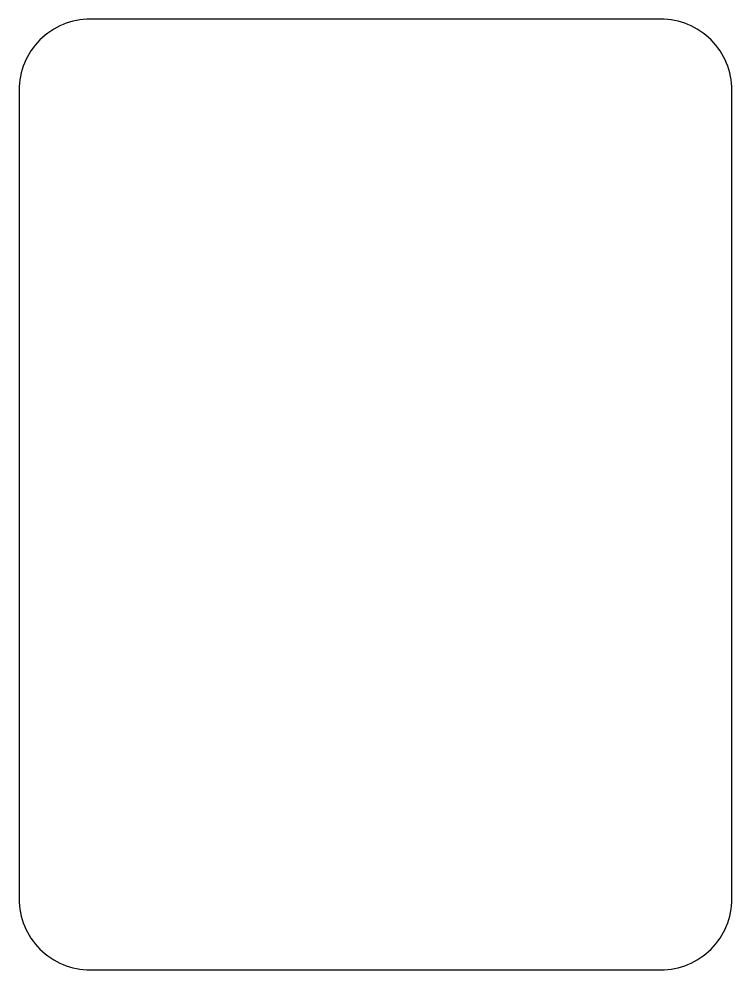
# Model space of a CAD drawing. Extents: x 0 to 1.5, y 0 to 2.
import ezdxf

# ---------------------------------------------------------------- set-up
doc = ezdxf.new("R2010")
doc.units = 0
doc.layers.add('LAYER_1', color=18, linetype='CONTINUOUS')

msp = doc.modelspace()

# ---------------------------------------------------------------- linework, layer by layer
at = {"layer": 'LAYER_1'}
msp.add_lwpolyline([(0, 0.15, 0.414214), (0.15, 0), (1.35, 0, 0.414214), (1.5, 0.15), (1.5, 1.85, 0.414214), (1.35, 2), (0.15, 2, 0.414214), (0, 1.85)], format="xyb", close=True, dxfattribs=at)

doc.saveas('drawing.dxf')
